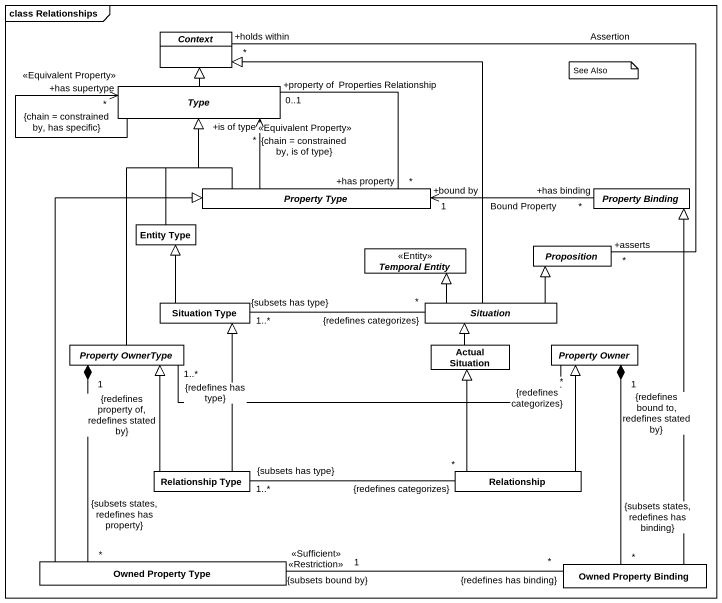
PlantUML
@startuml
mainframe class Relationships
hide circle
hide empty members
abstract class Context
abstract class Type
abstract class "Property Type" as Property_Type
abstract class "Property Binding" as Property_Binding
class "Entity Type" as Entity_Type
abstract class Proposition
abstract class "Temporal Entity" as Temporal_Entity <<Entity>>
class "Situation Type" as Situation_Type
abstract class Situation
abstract class "Property OwnerType" as Property_OwnerType
class "Actual Situation" as Actual_Situation
abstract class "Property Owner" as Property_Owner
class "Relationship Type" as Relationship_Type
class Relationship
class "Owned Property Type" as Owned_Property_Type
class "Owned Property Binding" as Owned_Property_Binding
Context "+holds within\n*" -right- "+asserts\n*" Proposition : Assertion
Type -up-|> Context
Type --> "+has supertype\n<<Equivalent Property>>\n{chain = constrained by, has specific}\n*" Type
Type "+property of\n0..1" -- "+has property\n*" Property_Type : Properties Relationship
Property_Type -up-> "+is of type\n<<Equivalent Property>>\n{chain = constrained by, is of type}\n*" Type
Property_Type -up-|> Type
Property_Type "+bound by\n1" <-right- "*\n+has binding" Property_Binding : Bound Property
Entity_Type -up-|> Type
Situation_Type -up-|> Entity_Type
Situation_Type "1..*\n{subsets has type}" -right- "{redefines categorizes}\n*" Situation
Situation -up-|> Context
Situation -up-|> Proposition
Situation -up-|> Temporal_Entity
Property_OwnerType -up-|> Type
Property_OwnerType "1..*\n{redefines has type}" -right- "*\n{redefines categorizes}" Property_Owner
Property_OwnerType "{redefines property of, redefines stated by}\n1" *-- "{subsets states, redefines has property}\n*" Owned_Property_Type
Actual_Situation -up-|> Situation
Property_Owner "{redefines bound to, redefines stated by}\n1" *-- "{subsets states, redefines has binding}\n*" Owned_Property_Binding
Relationship_Type -up-|> Situation_Type
Relationship_Type -up-|> Property_OwnerType
Relationship_Type "1..*\n{subsets has type}" -right- "{redefines categorizes}\n*" Relationship
Relationship -up-|> Actual_Situation
Relationship -up-|> Property_Owner
Owned_Property_Type -up-|> Property_Type
Owned_Property_Binding -up-|> Property_Binding
Owned_Property_Binding "{redefines has binding}\n*" -left- "{subsets bound by}\n<<Sufficient>> <<Restriction>>\n1" Owned_Property_Type
note as N1
  See Also
end note
@enduml
